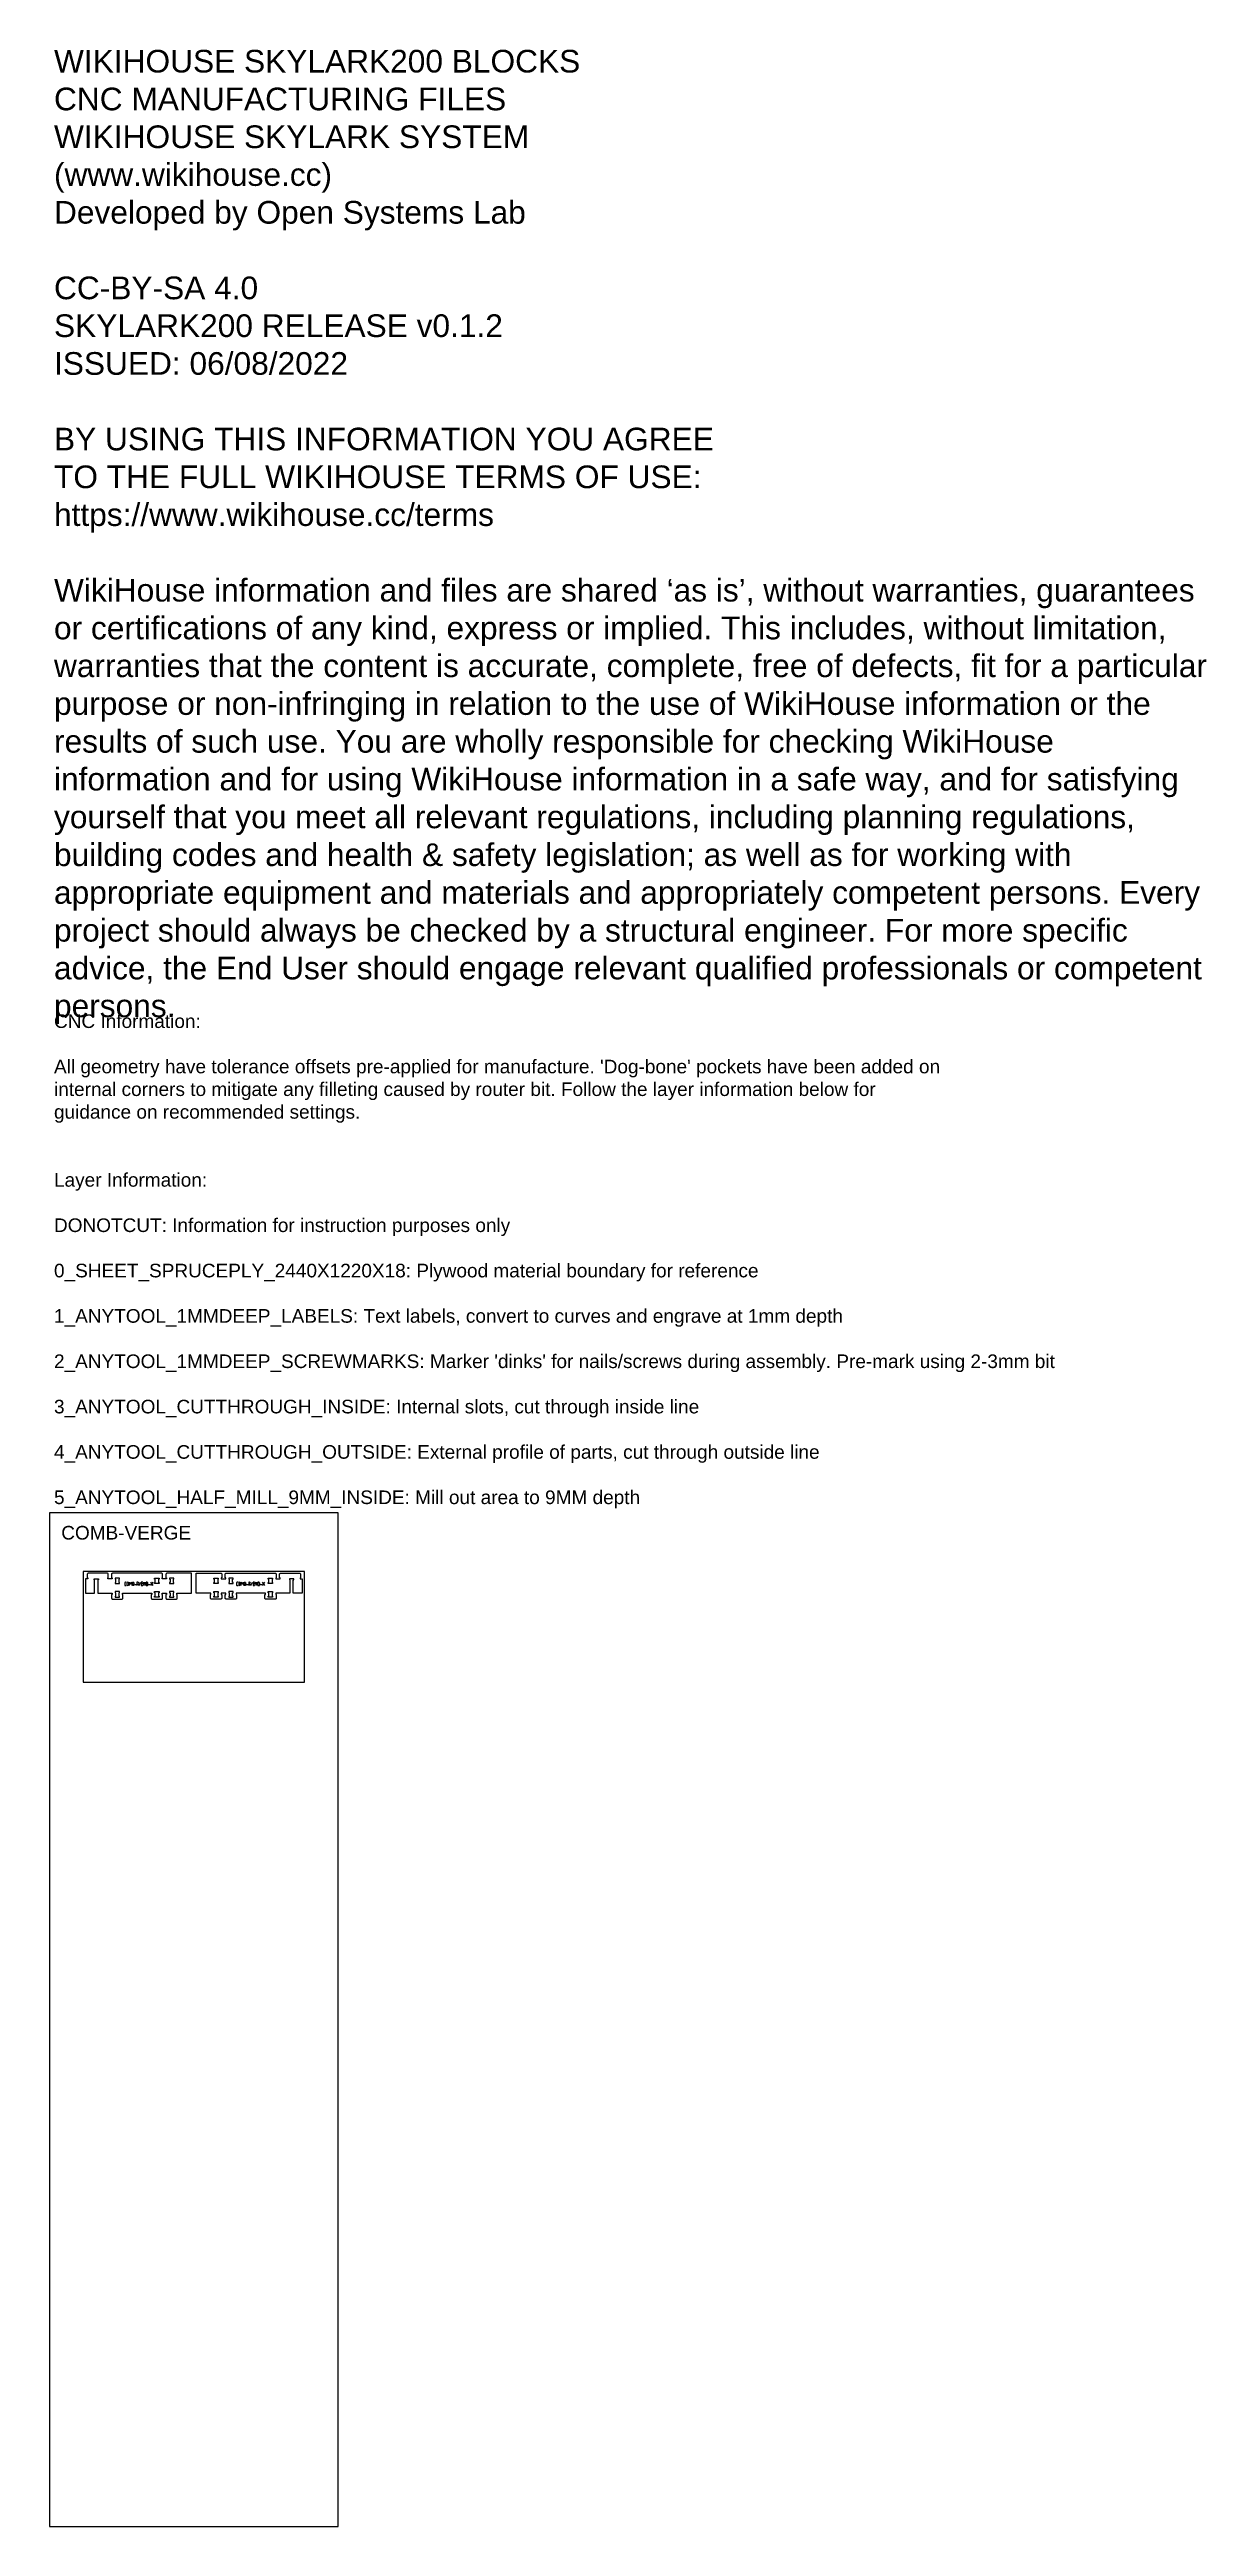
# Model space of a CAD drawing. Header units: millimetres. Extents: x 0 to 12757, y 0 to 27318.
import ezdxf

# ---------------------------------------------------------------- set-up
doc = ezdxf.new("R2010")
doc.units = ezdxf.units.MM
for name, color, linetype, true_color in [('0_SHEET_SPRUCEPLY_2440X122', 1, 'Continuous', 0xff0000), ('1_ANYTOOL_1MMDEEP_LABELS_S', 2, 'Continuous', 0xffff00), ('3_ANYTOOL_CUTTHROUGH_INSID', 4, 'Continuous', 0x00ffff), ('4_ANYTOOL_CUTTHROUGH_OUTSI', 5, 'Continuous', 0x0000ff), ('DONOTCUT', 7, 'Continuous', 0xffffff)]:
    doc.layers.add(name, color=color, linetype=linetype, true_color=true_color)
doc.styles.add('Arial', font='')
doc.styles.get('Arial').set_extended_font_data('Arial')

msp = doc.modelspace()

# ---------------------------------------------------------------- linework, layer by layer
at = {"layer": '0_SHEET_SPRUCEPLY_2440X122'}
msp.add_lwpolyline([(372, 10531), (372, 9311), (2812, 9311), (2812, 10531)], close=True, dxfattribs=at)
at = {"layer": '1_ANYTOOL_1MMDEEP_LABELS_S', "color": 2, "true_color": 0xffff00}
for points in [[(846, 10413), (836, 10413, 0.414214), (830, 10407), (830, 10383, 0.414214), (836, 10377), (846, 10377)], [(914, 10397), (924, 10397, -1), (924, 10377), (914, 10377), (914, 10413), (924, 10413, -1), (924, 10397)], [(964, 10393), (974, 10393, 1), (974, 10413), (964, 10413), (964, 10377)], [(2078, 10413), (2068, 10413, 0.414214), (2062, 10407), (2062, 10383, 0.414214), (2068, 10377), (2078, 10377)], [(2146, 10397), (2156, 10397, -1), (2156, 10377), (2146, 10377), (2146, 10413), (2156, 10413, -1), (2156, 10397)], [(2196, 10393), (2206, 10393, 1), (2206, 10413), (2196, 10413), (2196, 10377)]]:
    msp.add_lwpolyline(points, format="xyb", dxfattribs=at)
for points in [[(854, 10387, 1), (874, 10387), (874, 10403, 1), (854, 10403)], [(1076, 10413), (1064, 10413), (1064, 10377), (1076, 10377, 0.414214), (1084, 10385), (1084, 10405, 0.414214)], [(2086, 10387, 1), (2106, 10387), (2106, 10403, 1), (2086, 10403)], [(2309, 10413), (2297, 10413), (2297, 10377), (2309, 10377, 0.414214), (2317, 10385), (2317, 10405, 0.414214)]]:
    msp.add_lwpolyline(points, format="xyb", close=True, dxfattribs=at)
for points in [[(882, 10377), (882, 10413), (894, 10393), (906, 10413), (906, 10377)], [(942, 10389), (958, 10389)], [(984, 10377), (976, 10394)], [(988, 10377), (1004, 10413)], [(1028, 10413), (1012, 10413), (1012, 10377), (1028, 10377)], [(1024, 10397), (1012, 10397)], [(1036, 10377), (1036, 10413), (1056, 10377), (1056, 10413)], [(1092, 10389), (1108, 10389)], [(1138, 10413), (1114, 10377)], [(1114, 10413), (1138, 10377)], [(2114, 10377), (2114, 10413), (2126, 10393), (2138, 10413), (2138, 10377)], [(2174, 10389), (2190, 10389)], [(2216, 10377), (2208, 10394)], [(2221, 10377), (2237, 10413)], [(2261, 10413), (2245, 10413), (2245, 10377), (2261, 10377)], [(2257, 10397), (2245, 10397)], [(2269, 10377), (2269, 10413), (2289, 10377), (2289, 10413)], [(2325, 10389), (2341, 10389)], [(2370, 10413), (2346, 10377)], [(2346, 10413), (2370, 10377)]]:
    msp.add_lwpolyline(points, dxfattribs=at)
at = {"layer": '3_ANYTOOL_CUTTHROUGH_INSID', "color": 4, "true_color": 0x00ffff}
for points in [[(772, 10412), (766, 10412), (766, 10448), (772, 10448), (772, 10460), (723, 10460), (723, 10448), (729, 10448), (729, 10412), (723, 10412), (723, 10400), (772, 10400)], [(772, 10412), (766, 10412), (766, 10448), (772, 10448), (772, 10460), (723, 10460), (723, 10448), (729, 10448), (729, 10412), (723, 10412), (723, 10400), (772, 10400)], [(1159, 10412), (1165, 10412), (1165, 10448), (1159, 10448), (1159, 10460), (1207, 10460), (1207, 10448), (1201, 10448), (1201, 10412), (1207, 10412), (1207, 10400), (1159, 10400)], [(1159, 10412), (1165, 10412), (1165, 10448), (1159, 10448), (1159, 10460), (1207, 10460), (1207, 10448), (1201, 10448), (1201, 10412), (1207, 10412), (1207, 10400), (1159, 10400)], [(1372, 10412), (1366, 10412), (1366, 10448), (1372, 10448), (1372, 10460), (1323, 10460), (1323, 10448), (1329, 10448), (1329, 10412), (1323, 10412), (1323, 10400), (1372, 10400)], [(1372, 10412), (1366, 10412), (1366, 10448), (1372, 10448), (1372, 10460), (1323, 10460), (1323, 10448), (1329, 10448), (1329, 10412), (1323, 10412), (1323, 10400), (1372, 10400)], [(1812, 10412), (1818, 10412), (1818, 10448), (1812, 10448), (1812, 10460), (1860, 10460), (1860, 10448), (1854, 10448), (1854, 10412), (1860, 10412), (1860, 10400), (1812, 10400)], [(1812, 10412), (1818, 10412), (1818, 10448), (1812, 10448), (1812, 10460), (1860, 10460), (1860, 10448), (1854, 10448), (1854, 10412), (1860, 10412), (1860, 10400), (1812, 10400)], [(2024, 10412), (2018, 10412), (2018, 10448), (2024, 10448), (2024, 10460), (1976, 10460), (1976, 10448), (1982, 10448), (1982, 10412), (1976, 10412), (1976, 10400), (2024, 10400)], [(2024, 10412), (2018, 10412), (2018, 10448), (2024, 10448), (2024, 10460), (1976, 10460), (1976, 10448), (1982, 10448), (1982, 10412), (1976, 10412), (1976, 10400), (2024, 10400)], [(2412, 10412), (2418, 10412), (2418, 10448), (2412, 10448), (2412, 10460), (2460, 10460), (2460, 10448), (2454, 10448), (2454, 10412), (2460, 10412), (2460, 10400), (2412, 10400)], [(2412, 10412), (2418, 10412), (2418, 10448), (2412, 10448), (2412, 10460), (2460, 10460), (2460, 10448), (2454, 10448), (2454, 10412), (2460, 10412), (2460, 10400), (2412, 10400)], [(772, 10298), (772, 10310), (723, 10310), (723, 10298), (729, 10298), (729, 10262), (723, 10262), (723, 10250), (772, 10250), (772, 10262), (766, 10262), (766, 10298)], [(772, 10298), (772, 10310), (723, 10310), (723, 10298), (729, 10298), (729, 10262), (723, 10262), (723, 10250), (772, 10250), (772, 10262), (766, 10262), (766, 10298)], [(1159, 10298), (1159, 10310), (1208, 10310), (1208, 10298), (1202, 10298), (1202, 10262), (1208, 10262), (1208, 10250), (1159, 10250), (1159, 10262), (1165, 10262), (1165, 10298)], [(1159, 10298), (1159, 10310), (1208, 10310), (1208, 10298), (1202, 10298), (1202, 10262), (1208, 10262), (1208, 10250), (1159, 10250), (1159, 10262), (1165, 10262), (1165, 10298)], [(1372, 10298), (1372, 10310), (1323, 10310), (1323, 10298), (1329, 10298), (1329, 10262), (1323, 10262), (1323, 10250), (1372, 10250), (1372, 10262), (1366, 10262), (1366, 10298)], [(1372, 10298), (1372, 10310), (1323, 10310), (1323, 10298), (1329, 10298), (1329, 10262), (1323, 10262), (1323, 10250), (1372, 10250), (1372, 10262), (1366, 10262), (1366, 10298)], [(1812, 10298), (1812, 10310), (1860, 10310), (1860, 10298), (1854, 10298), (1854, 10262), (1860, 10262), (1860, 10250), (1812, 10250), (1812, 10262), (1818, 10262), (1818, 10298)], [(1812, 10298), (1812, 10310), (1860, 10310), (1860, 10298), (1854, 10298), (1854, 10262), (1860, 10262), (1860, 10250), (1812, 10250), (1812, 10262), (1818, 10262), (1818, 10298)], [(2024, 10298), (2024, 10310), (1976, 10310), (1976, 10298), (1982, 10298), (1982, 10262), (1976, 10262), (1976, 10250), (2024, 10250), (2024, 10262), (2018, 10262), (2018, 10298)], [(2024, 10298), (2024, 10310), (1976, 10310), (1976, 10298), (1982, 10298), (1982, 10262), (1976, 10262), (1976, 10250), (2024, 10250), (2024, 10262), (2018, 10262), (2018, 10298)], [(2412, 10298), (2412, 10310), (2460, 10310), (2460, 10298), (2454, 10298), (2454, 10262), (2460, 10262), (2460, 10250), (2412, 10250), (2412, 10262), (2418, 10262), (2418, 10298)], [(2412, 10298), (2412, 10310), (2460, 10310), (2460, 10298), (2454, 10298), (2454, 10262), (2460, 10262), (2460, 10250), (2412, 10250), (2412, 10262), (2418, 10262), (2418, 10298)]]:
    msp.add_lwpolyline(points, close=True, dxfattribs=at)
at = {"layer": '4_ANYTOOL_CUTTHROUGH_OUTSI', "color": 5, "true_color": 0x0000ff}
for points in [[(690, 10463), (690, 10451), (665, 10451), (665, 10451, 0.000003), (641, 10451), (641, 10451), (641, 10464), (647, 10464), (647, 10464), (647, 10502), (647, 10502), (647, 10502), (647, 10503), (647, 10503), (647, 10503), (647, 10503), (647, 10504), (647, 10504), (647, 10504), (647, 10504), (647, 10505), (647, 10505), (646, 10505), (646, 10506), (646, 10506), (646, 10506), (646, 10506), (646, 10507), (646, 10507), (646, 10507), (646, 10507), (645, 10508), (645, 10508), (645, 10508), (645, 10508), (645, 10509), (645, 10509), (644, 10509), (644, 10509), (644, 10510), (644, 10510), (644, 10510), (643, 10510), (643, 10510), (643, 10511), (643, 10511), (642, 10511), (642, 10511), (642, 10511), (642, 10511), (641, 10512), (641, 10512), (641, 10512), (641, 10512), (640, 10512), (640, 10512), (640, 10512), (640, 10513), (639, 10513), (639, 10513), (639, 10513), (638, 10513), (638, 10513), (638, 10513), (638, 10513), (637, 10513), (637, 10513), (637, 10513), (637, 10513), (636, 10513), (636, 10513), (636, 10513), (636, 10513), (635, 10513), (427, 10513, 0.414214), (416, 10502), (416, 10464), (422, 10464), (422, 10451), (398, 10451), (398, 10451), (398, 10292), (497, 10292), (497, 10439), (491, 10439), (491, 10452), (540, 10452), (540, 10439), (534, 10439), (534, 10292), (534, 10292), (665, 10292), (665, 10292), (690, 10292), (690, 10280), (684, 10280), (684, 10240), (684, 10240), (684, 10240), (684, 10239), (684, 10239), (684, 10239), (684, 10239), (684, 10238), (684, 10238), (684, 10238), (684, 10237), (684, 10237), (684, 10237), (684, 10237), (684, 10236), (684, 10236), (684, 10236), (684, 10236), (684, 10235), (685, 10235), (685, 10235), (685, 10234), (685, 10234), (685, 10234), (685, 10234), (685, 10233), (686, 10233), (686, 10233), (686, 10233), (686, 10232), (686, 10232), (687, 10232), (687, 10232), (687, 10232), (687, 10231), (687, 10231), (688, 10231), (688, 10231), (688, 10231), (688, 10230), (689, 10230), (689, 10230), (689, 10230), (689, 10230), (690, 10230), (690, 10229), (690, 10229), (690, 10229), (691, 10229), (691, 10229), (691, 10229), (691, 10229), (692, 10229), (692, 10229), (692, 10229), (693, 10228), (693, 10228), (693, 10228), (693, 10228), (694, 10228), (694, 10228), (694, 10228), (694, 10228), (695, 10228), (695, 10228), (695, 10228), (797, 10228, 0.414214), (809, 10240), (809, 10280), (803, 10280), (803, 10292), (1128, 10292), (1128, 10280), (1122, 10280), (1122, 10240), (1122, 10240, 0.414214), (1133, 10228), (1235, 10228), (1236, 10228), (1236, 10228), (1236, 10228), (1236, 10228), (1237, 10228), (1237, 10228), (1237, 10228), (1237, 10228), (1238, 10228), (1238, 10228), (1238, 10229), (1238, 10229), (1239, 10229), (1239, 10229), (1239, 10229), (1240, 10229), (1240, 10229), (1240, 10229), (1240, 10229), (1241, 10229), (1241, 10230), (1241, 10230), (1241, 10230), (1242, 10230), (1242, 10230), (1242, 10230), (1242, 10231), (1243, 10231), (1243, 10231), (1243, 10231), (1243, 10231), (1244, 10232), (1244, 10232), (1244, 10232), (1244, 10232), (1244, 10232), (1245, 10233), (1245, 10233), (1245, 10233), (1245, 10233), (1245, 10234), (1245, 10234), (1246, 10234), (1246, 10234), (1246, 10235), (1246, 10235), (1246, 10235), (1246, 10236), (1246, 10236), (1246, 10236), (1246, 10236), (1247, 10237), (1247, 10237), (1247, 10237), (1247, 10237), (1247, 10238), (1247, 10238), (1247, 10238), (1247, 10239), (1247, 10239), (1247, 10239), (1247, 10239), (1247, 10240), (1247, 10240), (1247, 10280), (1241, 10280), (1241, 10292), (1290, 10292), (1290, 10280), (1284, 10280), (1284, 10240), (1284, 10240), (1284, 10240), (1284, 10239), (1284, 10239), (1284, 10239), (1284, 10239), (1284, 10238), (1284, 10238), (1284, 10238), (1284, 10237), (1284, 10237), (1284, 10237), (1284, 10237), (1284, 10236), (1284, 10236), (1284, 10236), (1284, 10236), (1284, 10235), (1285, 10235), (1285, 10235), (1285, 10234), (1285, 10234), (1285, 10234), (1285, 10234), (1285, 10233), (1286, 10233), (1286, 10233), (1286, 10233), (1286, 10232), (1286, 10232), (1287, 10232), (1287, 10232), (1287, 10232), (1287, 10231), (1287, 10231), (1288, 10231), (1288, 10231), (1288, 10231), (1288, 10230), (1289, 10230), (1289, 10230), (1289, 10230), (1289, 10230), (1290, 10230), (1290, 10229), (1290, 10229), (1290, 10229), (1291, 10229), (1291, 10229), (1291, 10229), (1291, 10229), (1292, 10229), (1292, 10229), (1292, 10229), (1293, 10228), (1293, 10228), (1293, 10228), (1293, 10228), (1294, 10228), (1294, 10228), (1294, 10228), (1294, 10228), (1295, 10228), (1295, 10228), (1295, 10228), (1397, 10228, 0.414214), (1409, 10240), (1409, 10280), (1403, 10280), (1403, 10292), (1565, 10292), (1565, 10513), (1295, 10513), (1295, 10513, 0.414214), (1284, 10502), (1284, 10464), (1290, 10464), (1290, 10451), (1241, 10451), (1241, 10464), (1247, 10464), (1247, 10502), (1247, 10502, 0.414214), (1235, 10513), (695, 10513, 0.414214), (684, 10502), (684, 10464), (690, 10464), (690, 10463)], [(2494, 10463), (2494, 10451), (2518, 10451), (2518, 10451, -0.000003), (2542, 10451), (2542, 10451), (2542, 10464), (2536, 10464), (2536, 10464), (2536, 10502), (2536, 10502), (2536, 10502), (2536, 10503), (2536, 10503), (2536, 10503), (2537, 10503), (2537, 10504), (2537, 10504), (2537, 10504), (2537, 10504), (2537, 10505), (2537, 10505), (2537, 10505), (2537, 10506), (2537, 10506), (2537, 10506), (2537, 10506), (2537, 10507), (2538, 10507), (2538, 10507), (2538, 10507), (2538, 10508), (2538, 10508), (2538, 10508), (2539, 10508), (2539, 10509), (2539, 10509), (2539, 10509), (2539, 10509), (2539, 10510), (2540, 10510), (2540, 10510), (2540, 10510), (2540, 10510), (2541, 10511), (2541, 10511), (2541, 10511), (2541, 10511), (2542, 10511), (2542, 10511), (2542, 10512), (2542, 10512), (2543, 10512), (2543, 10512), (2543, 10512), (2543, 10512), (2544, 10512), (2544, 10513), (2544, 10513), (2544, 10513), (2545, 10513), (2545, 10513), (2545, 10513), (2545, 10513), (2546, 10513), (2546, 10513), (2546, 10513), (2547, 10513), (2547, 10513), (2547, 10513), (2547, 10513), (2548, 10513), (2548, 10513), (2548, 10513), (2756, 10513, -0.414214), (2768, 10502), (2768, 10464), (2762, 10464), (2762, 10451), (2786, 10451), (2786, 10451), (2786, 10292), (2686, 10292), (2686, 10439), (2692, 10439), (2692, 10452), (2644, 10452), (2644, 10439), (2650, 10439), (2650, 10292), (2650, 10292), (2518, 10292), (2518, 10292), (2494, 10292), (2494, 10280), (2500, 10280), (2500, 10240), (2500, 10240), (2500, 10240), (2500, 10239), (2500, 10239), (2500, 10239), (2500, 10239), (2500, 10238), (2500, 10238), (2500, 10238), (2500, 10237), (2500, 10237), (2500, 10237), (2499, 10237), (2499, 10236), (2499, 10236), (2499, 10236), (2499, 10236), (2499, 10235), (2499, 10235), (2499, 10235), (2499, 10234), (2498, 10234), (2498, 10234), (2498, 10234), (2498, 10233), (2498, 10233), (2498, 10233), (2497, 10233), (2497, 10232), (2497, 10232), (2497, 10232), (2497, 10232), (2496, 10232), (2496, 10231), (2496, 10231), (2496, 10231), (2496, 10231), (2495, 10231), (2495, 10230), (2495, 10230), (2495, 10230), (2494, 10230), (2494, 10230), (2494, 10230), (2494, 10229), (2493, 10229), (2493, 10229), (2493, 10229), (2492, 10229), (2492, 10229), (2492, 10229), (2492, 10229), (2491, 10229), (2491, 10229), (2491, 10228), (2491, 10228), (2490, 10228), (2490, 10228), (2490, 10228), (2489, 10228), (2489, 10228), (2489, 10228), (2489, 10228), (2488, 10228), (2488, 10228), (2386, 10228, -0.414214), (2374, 10240), (2374, 10280), (2380, 10280), (2380, 10292), (2056, 10292), (2056, 10280), (2062, 10280), (2062, 10240), (2062, 10240, -0.414214), (2050, 10228), (1948, 10228), (1948, 10228), (1948, 10228), (1947, 10228), (1947, 10228), (1947, 10228), (1947, 10228), (1946, 10228), (1946, 10228), (1946, 10228), (1945, 10228), (1945, 10229), (1945, 10229), (1945, 10229), (1944, 10229), (1944, 10229), (1944, 10229), (1944, 10229), (1943, 10229), (1943, 10229), (1943, 10229), (1942, 10230), (1942, 10230), (1942, 10230), (1942, 10230), (1941, 10230), (1941, 10230), (1941, 10231), (1941, 10231), (1941, 10231), (1940, 10231), (1940, 10231), (1940, 10232), (1940, 10232), (1939, 10232), (1939, 10232), (1939, 10232), (1939, 10233), (1939, 10233), (1938, 10233), (1938, 10233), (1938, 10234), (1938, 10234), (1938, 10234), (1938, 10234), (1938, 10235), (1937, 10235), (1937, 10235), (1937, 10236), (1937, 10236), (1937, 10236), (1937, 10236), (1937, 10237), (1937, 10237), (1937, 10237), (1937, 10237), (1937, 10238), (1937, 10238), (1937, 10238), (1936, 10239), (1936, 10239), (1936, 10239), (1936, 10239), (1936, 10240), (1936, 10240), (1936, 10280), (1942, 10280), (1942, 10292), (1894, 10292), (1894, 10280), (1900, 10280), (1900, 10240), (1900, 10240), (1900, 10240), (1900, 10239), (1900, 10239), (1900, 10239), (1900, 10239), (1900, 10238), (1900, 10238), (1900, 10238), (1900, 10237), (1900, 10237), (1900, 10237), (1899, 10237), (1899, 10236), (1899, 10236), (1899, 10236), (1899, 10236), (1899, 10235), (1899, 10235), (1899, 10235), (1899, 10234), (1898, 10234), (1898, 10234), (1898, 10234), (1898, 10233), (1898, 10233), (1898, 10233), (1897, 10233), (1897, 10232), (1897, 10232), (1897, 10232), (1897, 10232), (1896, 10232), (1896, 10231), (1896, 10231), (1896, 10231), (1896, 10231), (1895, 10231), (1895, 10230), (1895, 10230), (1895, 10230), (1894, 10230), (1894, 10230), (1894, 10230), (1894, 10229), (1893, 10229), (1893, 10229), (1893, 10229), (1892, 10229), (1892, 10229), (1892, 10229), (1892, 10229), (1891, 10229), (1891, 10229), (1891, 10228), (1891, 10228), (1890, 10228), (1890, 10228), (1890, 10228), (1889, 10228), (1889, 10228), (1889, 10228), (1889, 10228), (1888, 10228), (1888, 10228), (1786, 10228, -0.414214), (1774, 10240), (1774, 10280), (1780, 10280), (1780, 10292), (1618, 10292), (1618, 10513), (1888, 10513), (1888, 10513, -0.414214), (1900, 10502), (1900, 10464), (1894, 10464), (1894, 10451), (1942, 10451), (1942, 10464), (1936, 10464), (1936, 10502), (1936, 10502, -0.414214), (1948, 10513), (2488, 10513, -0.414214), (2500, 10502), (2500, 10464), (2494, 10464), (2494, 10463)]]:
    msp.add_lwpolyline(points, format="xyb", close=True, dxfattribs=at)
at = {"layer": 'DONOTCUT'}
msp.add_lwpolyline([(0, 0), (3183, 0), (3183, 11179), (0, 11179)], close=True, dxfattribs=at)

# ---------------------------------------------------------------- texts
at = {"layer": 'DONOTCUT', "attachment_point": 1, "style": 'Arial'}
for s, insert, char_height, width in [('{\\fArial;WIKIHOUSE SKYLARK200 BLOCKS}\\P{\\fArial;CNC MANUFACTURING FILES}\\P{\\fArial;WIKIHOUSE SKYLARK SYSTEM}\\P{\\fArial;(www.wikihouse.cc)}\\P{\\fArial;Developed by Open Systems Lab}\\P\\P{\\fArial;CC-BY-SA 4.0}\\P{\\fArial;SKYLARK200 RELEASE v0.1.2}\\P{\\fArial;ISSUED: 06/08/2022}\\P\\P{\\fArial;BY USING THIS INFORMATION YOU AGREE }\\P{\\fArial;TO THE FULL WIKIHOUSE TERMS OF USE:}\\P{\\fArial;https://www.wikihouse.cc/terms}\\P\\P{\\fArial;WikiHouse information and files are shared }{\\fArial;‘as is}{\\fArial;’, without warranties, guarantees }\\P{\\fArial;or certifications of any kind, express or implied. This includes, without limitation, }\\P{\\fArial;warranties that the content is accurate, complete, free of defects, fit for a particular }\\P{\\fArial;purpose or non-infringing in relation to the use of WikiHouse information or the }\\P{\\fArial;results of such use. You are wholly responsible for checking WikiHouse }\\P{\\fArial;information and for using WikiHouse information in a safe way, and for satisfying }\\P{\\fArial;yourself that you meet all relevant regulations, including planning regulations, }\\P{\\fArial;building codes and health & safety legislation; as well as for working with }\\P{\\fArial;appropriate equipment and materials and appropriately competent persons. Every }\\P{\\fArial;project should always be checked by a structural engineer. For more specific }\\P{\\fArial;advice, the End User should engage relevant qualified professionals or competent }\\P{\\fArial;persons.}\\P', (49, 27315), 250, 12895.38), ("{\\fArial;CNC Information:}\\P\\P{\\fArial;All geometry have tolerance offsets pre-applied for manufacture. 'Dog-bone' pockets have been added on}\\P{\\fArial;internal corners to mitigate any filleting caused by router bit. Follow the layer information below for}\\P{\\fArial;guidance on recommended settings.}\\P\\P\\P{\\fArial;Layer Information:}\\P\\P{\\fArial;DONOTCUT: Information for instruction purposes only}\\P\\P{\\fArial;0_SHEET_SPRUCEPLY_2440X1220X18: Plywood material boundary for reference}\\P\\P{\\fArial;1_ANYTOOL_1MMDEEP_LABELS: Text labels, convert to curves and engrave at 1mm depth}\\P\\P{\\fArial;2_ANYTOOL_1MMDEEP_SCREWMARKS: Marker 'dinks' for nails/screws during assembly. Pre-mark using 2-3mm bit}\\P\\P{\\fArial;3_ANYTOOL_CUTTHROUGH_INSIDE: Internal slots, cut through inside line}\\P\\P{\\fArial;4_ANYTOOL_CUTTHROUGH_OUTSIDE: External profile of parts, cut through outside line}\\P\\P{\\fArial;5_ANYTOOL_HALF_MILL_9MM_INSIDE: Mill out area to 9MM depth}", (49, 16677), 150, 22265.22), ('COMB-VERGE', (129, 11035, 0), 150, 3130.43)]:
    msp.add_mtext(s, dxfattribs=dict(at, insert=insert, char_height=char_height, width=width))

doc.saveas('drawing.dxf')
